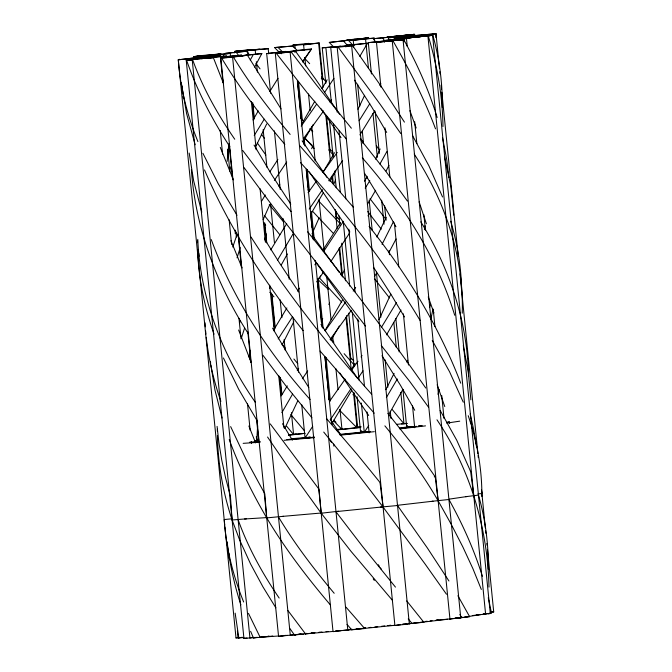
<?xml version="1.0" encoding="UTF-8"?>
<svg xmlns="http://www.w3.org/2000/svg" width="672" height="672" viewBox="0 0 672 672"><rect width="100%" height="100%" fill="white"/><g stroke="black" fill="none" stroke-linecap="round" stroke-linejoin="round"><path stroke-width="1.01" d="M481.891 496.558C482.026 472.483 478.262 448.451 471.358 425.401M197.551 242.726L197.56 240.66M442.268 107.512C442.613 83.143 439.429 58.741 432.844 35.272L406.745 38.077L432.844 35.272M435.859 37.573L435.884 33.726L433.23 33.6M488.25 569.167C488.628 544.177 485.344 519.137 478.472 495.104L465.62 496.692M462.252 313.202C463.907 256.637 444.965 201.138 414.238 154.098M235.25 230.143L235.234 233.663M227.161 161.347L228.824 143.909M257.653 425.494L256.746 440.723L254.747 440.933M222.499 82.228L222.751 79.741M249.102 357.168L250.034 350.339M425.048 225.733L424.435 229.555M432.986 308.91L430.861 319.242M439.144 389.382L438.001 394.414M226.363 57.691L226.716 56.087L221.004 56.288L186.22 60.211L243.928 638.4L257.2 637.358M404.166 41.815L405.082 38.287L384.829 40.48L384.342 42.21M239.576 323.156L240.232 320.62M395.716 38.413L396.22 36.523L414.07 34.373L386.971 37.128L396.22 36.523M429.584 307.507L430.525 303.988M237.056 257.83L240.223 247.556M232.781 247.052L237.182 233.974M241.34 338.201L244.549 328.196M264.491 239.761L266.524 233.906M273.605 325.912L274.52 323.291M229.79 170.024L231.025 166.58M362.51 143.102L363.14 141.431M234.142 53.021L234.788 51.366L260.098 49.14M368.046 215.888L368.794 214.074M353.018 394.808L353.741 393.078M263.138 219.626L269.892 204.414M311.64 148.739L312.715 146.194M333.799 184.027L335.605 179.802M390.802 294.151L378.983 319.679M380.108 148.949L375.589 159.13M321.275 321.905L322.703 318.587M319.15 217.753L312.102 233.713M284.76 428.518L297.772 400.806M328.843 304.559L329.574 302.912M386.14 217.451L376.816 237.04M407.392 425.519L406.686 427.106L416.674 426.359M256.175 145.782L266.666 123.959M341.67 275.999L344.593 269.531M364.627 95.315L358 109.267M269.623 288.364L270.421 286.642M293.294 47.065L294.042 45.486L309.943 43.873L308.86 43.386L292.774 45.016L294.042 45.486M393.414 221.743L382.057 244.356M282.106 344.87L293.815 321.728M394.086 373.38L385.854 389.659M388.92 165.421L386.131 170.957M396.068 238.972L388.836 252.664M254.612 67.074L261.845 53.567L240.853 55.759L261.845 53.567M278.771 186.194L279.712 184.355M379.831 85.478L380.789 83.614M366.988 176.652L364.577 181.238M402.956 389.323L388.466 415.17M406.72 362.057L407.66 360.284M281.274 264.961L287.356 253.974M311.573 226.304L312.488 224.608M281.887 412.633L292.547 394.136M386.854 151.612L379.915 163.993M400.991 310.019L386.509 334.874M250.253 60.052L253.193 54.751M253.117 119.927L258.241 110.888M326.617 119.322L327.558 117.642M335.874 170.856L329.918 181.348M270.749 249.883L286.7 223.7M396.472 302.635L381.646 326.945M327.096 79.775L322.031 88.62M345.862 46.939L346.87 45.175L367.492 43.26L359.831 56.347M301.56 124.32L314.798 101.237M273.731 329.977L286.885 307.952M375.656 190.26L367.357 204.448M324.996 330.498L342.745 299.477M277.418 260.299L292.975 234.066M353.22 46.981L354.505 44.755L367.492 43.26M334.522 152.687L323.207 171.998M397.345 378.966L386.375 397.513M351.851 390.138L332.371 422.789M330.893 340.469L339.335 325.954M261.836 200.802L265.264 194.972M303.198 141.666L311.917 126.79M323.467 192.528L310.523 214.578M374.791 110.729L359.906 134.879M281.215 395.951L287.272 385.871M312.354 126.042L313.228 124.555M355.026 363.317L351.296 369.642M369.751 103.715L359.125 120.767M254.218 135.467L264.247 119.213M269.707 91.652L278.015 78.338M317.537 280.862L320.594 275.915M278.174 338.948L292.648 316.621M340.502 222.6L322.543 250.748M322.358 273.092L323.24 271.681M369.802 180.776L365.198 188.093M349.532 233.134L330.725 261.685M374.396 276.604L376.698 273M269.833 171.763L277.872 159.558M274.369 180.365L286.675 162.078M314.236 437.212L305.054 438.043L312.698 426.325M297.595 291.085L299.468 288.196M302.837 61.925L311.472 48.938L296.419 50.425L294.84 52.366M333.892 78.422L324.458 92.686M323.627 251.504L343.039 221.886M368.718 425.536L364.274 432.306L360.612 432.289L357.067 396.766M330.448 419.572L351.028 388.609M361.662 430.685L360.612 432.289L365.828 431.735M314.874 264.802L315.848 263.332M302.35 378.798L307.675 370.919M297.268 370.415L298.679 368.315M355.673 287.406L353.203 291.068M309.229 209.076L322.484 189.697M358.1 378.118L363.006 370.835M302.467 61.74L311.472 48.938M342.586 160.675L328.692 180.751M329.784 401.024L345.156 379.151M316.285 104.639L301.216 126.092M323.711 271.849L316.68 281.921M345.668 302.005L325.139 330.851M329.935 102.06L331.489 99.851M361.032 356.958L362.048 355.53M357.974 361.242L351.826 369.827M323.66 110.888L303.4 138.709M308.112 192.654L316.537 180.986M337.252 152.443L322.913 172.217M351.338 310.296L330.086 339.511M304.122 50.156L303.601 44.932L304.198 44.47L319.259 42.983L322.913 79.548M303.601 44.932L319.259 42.983M354.194 392.96L357.63 427.442L341.972 429.383L333.749 420.974M347.021 624.364L351.742 629.815L352.397 629.328M351.742 629.815L364.661 628.538L365.568 627.967M178.282 59.808L201.936 57.061L178.282 59.808C180.264 87.923 187.295 115.55 197.912 141.616M200.844 57.59L201.818 57.095L201.919 58.985M179.39 59.27L178.298 59.774L224.742 525.101M224.927 526.957L236.006 637.963L237.098 637.459M488.83 600.197L491.442 612.956L488.074 613.62M219.988 55.037L202.432 57.103L219.988 55.037L220.458 56.599M346.307 139.012L307.339 92.963L276.335 53.365L280.501 52.357L295.319 50.954L315.756 79.363L339.545 114.215M276.335 53.365L291.144 51.962L295.319 50.954M275.327 53.458L279.678 52.433L294.462 51.038L290.119 52.055L275.327 53.458L333.035 631.646L351.305 629.429M267.557 437.027L290.338 470.375L321.216 513.232L338.612 511.224M335.647 631.033L337.386 630.622M256.511 439.942L258.392 439.513M447.275 422.125L448.93 421.814M480.967 614.544L469.064 616.434M407.249 46.486L406.426 38.128L432.583 35.33L490.291 613.511L472.324 615.569M406.426 38.128L432.583 35.33M266.683 53.592L285.776 51.433L266.683 53.592L270.64 93.29M333.53 46.864L329.297 42.437L348.398 40.278L352.506 44.764M329.297 42.437L348.398 40.278M306.978 437.699L309.868 437.186M459.732 421.159L446.72 423.116M467.25 496.482L449.24 499.128M367.853 37.892L344.77 40.58L368.768 37.817L345.576 40.505L355.11 39.01M230.244 53.39L210 55.583L230.244 53.39L230.563 56.524M405.082 38.287L384.829 40.48M289.934 628.606L294.462 634.981L296.31 634.712M297.536 634.528L301.232 633.99M294.462 634.981L310.615 633.318M311.237 633.226L314.983 632.688M193.964 56.633L201.919 55.499M212.764 55.087L220.618 53.97M353.657 44.486L353.237 40.303L361.88 39.119L374.228 38.111L374.64 42.294M353.237 40.303L374.228 38.111M406.837 423.36L396.749 424.343M461.059 617.543L463.058 617.266M465.058 616.988L468.056 616.577M460.782 617.77L469.602 616.636L457.892 595.728M295.361 634.712L278.552 636.3L220.844 58.12L247.456 55.255L280.997 108.864M247.456 55.255L232.588 57.196L290.304 635.376M229.228 439.58C239.224 466.796 252.109 492.887 266.734 517.894L283.542 516.298M278.552 636.3L285.634 635.359M297.377 634.444L300.418 634.04M455.213 618.299L458.136 617.921M246.767 51.215L225.464 53.357L246.767 51.215L248.993 54.239M368.306 42.655L389.609 40.513L368.306 42.655L371.44 73.996M411.844 426.451L406.686 427.106L402.931 389.5M418.706 426.149L421.798 425.754M380.923 87.133L376.471 42.21L403.746 39.623C416.111 62.068 426.754 85.512 434.759 109.872M376.471 42.21L403.746 39.623M432.23 501.27L448.938 499.489C462.487 523.942 474.071 549.578 482.387 576.299M436.145 620.155L438.11 619.903M436.153 620.256L460.757 617.896L403.049 39.707L387.257 40.858M411.415 426.502L399.496 427.963M418.681 426.14L421.42 425.804M418.404 426.216L422.092 425.754M447.661 619.256L408.82 623.767M449.526 619.021L453.272 618.559M220.424 57.212L241.609 55.154L220.424 57.212L222.827 81.236M375.455 41.765L373.472 38.707L394.649 36.658L395.64 38.321M373.472 38.707L394.649 36.658M288.557 435.263L305.222 433.314M407.324 427.526L415.649 426.56M425.519 425.872L399.756 428.896M433.037 501.194L397.001 505.361M430.13 620.878L432.071 620.642M414.658 34.339L387.542 37.086L414.658 34.339L414.859 36.389M288.473 434.784L290.464 434.549M399.37 428.459L407.879 427.493M425.208 621.466L427.216 621.23M235.645 51.265L248.64 49.77M246.397 50.719L259.325 49.224M234.788 51.366L268.212 48.695L268.733 53.92M247.892 53.743L247.582 50.61L268.212 48.695M304.584 433.381L288.817 434.91M250.614 631.294L253.394 637.888L257.552 637.4M260.669 637.039L263.785 636.678M267.943 636.191L268.985 636.065M253.394 637.888L266.498 636.762M267.54 636.644L272.765 636.04M294.319 434.104L296.176 433.894M408.887 623.364L409.626 623.28M414.086 622.784L415.573 622.616M408.954 623.717L423.839 622.264L406.728 600.911M388.357 37.783L408.013 36.036L388.357 37.783L388.676 40.916M186.22 60.211L226.716 56.087M217.417 435.439C217.988 464.159 223.02 492.752 232.109 519.994L246.414 518.834M243.928 638.4L247.036 638.056M250.152 637.711L253.26 637.358M261.349 636.896L263.416 636.67M337.184 112.148L330.733 47.376L345.971 45.73L352.607 45.637L380.663 85.621L404.435 122.128M330.733 47.376L337.193 47.3L352.607 45.637M380.31 507.108L397.522 505.529L427.308 547.898L448.946 580.994M390.508 625.338L388.441 625.556L394.901 625.489L409.34 623.935L351.632 45.746L345.173 45.822M396.64 625.094L400.68 624.658M402.696 624.439L406.736 624.002M279.451 52.458L274.554 47.569L292.841 46.032L297.209 50.526M274.554 47.569L292.841 46.032M322.232 47.838L340.519 46.301L322.232 47.838L325.786 83.353M365.618 431.752L339.553 434.406M362.141 432.524L369.247 431.777M370.474 431.676L340.847 434.7M374.346 431.676L340.133 435.17M381.864 506.999L336.252 511.602M381.629 626.27L384.695 625.943M387.769 625.624L390.835 625.296M394.649 625.304L363.594 628.496M436.002 33.743L410.978 35.927L436.002 33.743L439.488 68.636M477.842 493.945L481.9 493.517L481.547 490.518M490.678 612.242L493.718 611.932L487.528 549.948M336.286 429.551L340.192 429.173M337.008 429.904L359.47 427.669M237.409 631.042L237.955 637.862L242.852 637.367M237.955 637.862L243.81 637.61M374.875 626.959L377.773 626.665M340.141 429.156L342.14 428.98M363.14 628.144L365.114 627.942M369.054 627.547L371.02 627.354M361.528 628.698L342.93 630.504M295.814 50.879L310.876 49.392M356.639 628.807L358.268 628.648M363.174 628.169L365.627 627.925M356.874 427.098L361.015 426.695M356.815 427.526L360.881 427.106M232.386 518.75L224.188 519.557C226.044 547.865 233.041 575.711 243.65 601.986M236.006 637.963L242.155 637.358M349.289 629.496L351.271 629.303L348.23 629.597M356.227 628.824L358.21 628.631M490.232 613.066L491.442 612.956M477.154 614.662L478.372 614.544M483.227 614.082L485.646 613.855M335.748 631.176L340.88 630.697M308.675 437.741L314.404 437.212M314.387 437.632L284.096 440.311M321.905 512.954L282.694 516.373M333.724 631.369L305.39 633.881M476.986 614.729L479.035 614.536M483.126 614.166L486.2 613.889M488.242 613.704L490.291 613.511M307.642 437.371L310.489 437.119M298.628 438.623L309.002 437.682M318.973 632.268L321.989 631.999M326.004 631.646L328.012 631.47M256.645 439.32L258.72 439.144M305.743 437.539L291.228 438.74M289.187 439.429L299.048 438.564M311.354 632.915L314.185 632.68L311.38 632.948M303.433 634.049L297.503 634.536M305.735 633.427L306.44 633.368M286.801 439.589L289.682 439.354M450.954 618.551L449.98 618.626L451.878 618.542M454.885 618.24L458.816 617.921M290.522 635.107L295.504 634.704M234.998 56.238L246.75 55.314M220.844 58.12L233.444 57.128C250.034 84.487 269.514 109.981 290.144 134.4M460.824 617.333L461.798 617.257M464.722 617.022L469.602 616.636M401.52 423.956L407.282 423.511M281.492 635.804L287.515 635.334M377.126 42.134L393.044 40.967C409.156 69.241 424.124 98.305 435.515 128.839M260.148 442.21L243.155 443.344M266.658 517.608L244.6 518.986M454.835 618.324L460.757 617.896M278.477 636.014L261.5 637.14M254.159 441.966L260.14 441.563M346.87 45.175L354.505 44.755M249.682 442.184L254.974 441.874M423.839 622.264L420.218 622.415M207.236 57.901L213.36 57.658L223.532 83.572M206.942 57.91L212.965 57.674M251.051 637.61L255.394 637.451M207.06 57.826L212.772 57.624M331.565 47.284L338.201 47.191L380.142 104.286L400.84 133.619M402.881 624.002L407.492 623.952M434.263 476.851L435.238 476.843L438.152 500.842L451.021 523.933L462.865 546.983L472.92 568.697L481.32 589.453M258.367 440.714L255.629 440.521M411.188 35.927L413.725 36.07M492.03 611.839L493.718 611.932M380.066 482.983L383.082 507.083L425.032 563.934L446.485 594.25M255.2 440.479L256.746 440.723L256.326 436.548M238.854 638.098L235.141 613.124M307.818 43.487L309.086 43.957M293.807 44.906L294.89 45.394L295.201 48.476M331.691 340.586L333.001 341.779M304.853 138.524L312.178 145.261M329.683 149.117L333.001 152.183M328.247 289.271L317.31 279.056M350.574 357.865L353.808 360.856M308.188 189.899L309.49 191.125M329.07 399.554L330.532 400.982M335.832 216.191L339.217 219.517M356.168 426.014L357.63 427.442M321.283 78.355L322.56 79.624M333.808 420.126L335.992 422.327M278.225 47.586L282.534 51.946M339.814 223.238L318.31 200.651M339.326 409.996L357.034 427.896L353.489 392.381M333.421 233.47L312.665 211.378M304.466 58.128L309.666 63.689M319.183 277.62L341.754 302.207M328.692 398.714L330.011 400.134M308.456 190.075L309.616 191.327M273.941 296.814L269.833 292.312M343.577 41.135L347.735 45.713M344.131 353.674L354.572 365.392M333.925 342.233L331.128 339.091M321.661 76.894L326.18 81.992M312.757 131.746L309.901 128.512M314.118 148.411L305.012 138.071M304.147 430.441L290.791 414.523M328.768 149.864L332.732 154.392M364.661 628.538L345.996 607.144M300.812 118.163L303.072 120.75M299.544 145.429L353.329 207.22M300.51 162.59C344.837 211.63 386.098 263.516 420.034 320.359M283.643 222.02L269.27 204.649M326.752 418.858L357.227 454.432L380.47 483.042M279.846 234.73L264.625 215.813M371.608 394.162C327.524 344.828 286.566 292.673 250.933 236.872M374.203 413.171L320.09 351.044M392.473 600.373L351.061 551.401L321.216 513.232L318.965 489.157L270.245 423.898M310.086 399.479C268.027 352.472 233.024 298.939 211.268 239.576M284.852 144.337C261.736 117.155 239.946 88.721 221.617 58.061M265.7 225.28L263.558 222.734M330.33 604.867C307.104 577.441 285.121 548.822 266.734 517.894L264.802 493.794L245.927 459.068L230.664 426.619M408.24 618.929L412.121 623.574M334.186 593.275C313.942 569.134 294.773 543.984 278.485 516.97M362.309 157.836C402.696 203.876 436.733 256.309 454.709 315.252M387.87 413.389L413.549 445.763L435.238 476.843M297.738 363.653L293.882 358.982M323.728 432.071L356.622 472.399L383.082 507.083M291.035 211.537L262.475 176.467L242.726 150.503M392.33 409.66L403.956 423.755L400.823 392.414M384.871 425.855C404.435 449.484 422.856 474.197 438.152 500.842M311.85 417.757L285.583 385.417L262.92 355.27M374.716 279.031L389.5 297.94M351.372 128.226L316.294 84.806L291.144 51.962M395.464 587.118L362.678 546.605L336.008 511.837M360.326 139.196L386.249 171.889L407.425 201.079M307.684 231.815C348.407 282.811 388.374 334.513 425.754 388.03M381.251 345.551L409.349 380.948L428.417 407.014M369.096 226.304C406.938 273.79 439.009 326.441 460.748 383.216M303.148 330.641C263.936 281.4 229.429 227.875 204.523 169.94M365.484 326.021L272.874 206.43L244.062 167.622M286.667 426.216L293.597 434.65L291.404 412.709M370.028 198.702L385.795 219.232M367.777 211.596L381.284 229.169M360.394 138.44L362.989 141.733M305.626 634.04L288.011 610.663M260.047 68.855L255.881 63.42M285.197 348.037L282.206 344.106M264.365 138.23L261.332 134.173M280.501 52.357L281.534 53.752M334.648 266.095L312.211 235.166M335.698 267.532L337.268 269.682M337.798 270.404L339.368 272.555M340.418 274L341.468 275.436M265.86 155.056L257.25 142.867M236.452 52.534L238.56 55.474M314.437 260.316L358.865 321.762M321.157 108.923L341.006 137.609M340.351 434.104L330.212 419.412M373.195 578.802L374.304 580.406M320.956 324.416L357.655 378.512M339.814 372.977L368.684 415.489M326.987 177.383L302.123 140.801M234.755 139.238C217.745 114.568 202.91 88.2 192.713 59.959L186.581 60.203C197.114 90.77 212.176 119.633 229.824 146.672M279.166 598.055C262.55 573.653 248.069 547.613 238.132 519.758M349.843 231.966L309.128 171.746M298.763 291.984L279.392 262.819L264.768 239.417M378.286 564.715L379.327 566.252M329.969 440.135L331.54 442.47M290.791 204.212L272.059 175.266L254.058 145.093M380.369 567.798L381.402 569.344M376.37 145.656L378.58 148.982M354.564 80.178L371.994 107.436L386.686 132.434M255.511 402.52C222.029 354.547 200.256 298.04 197.77 239.35M373.556 267.347L390.676 293.882L404.468 316.949M308.767 387.45L291.018 359.453L272.58 328.171M381.965 355.715L400.487 385.333L414.742 410.273M275.856 607.824L262.928 586.841L250.58 563.968L239.694 540.103L232.109 519.994L230.395 495.877L225.599 477.952L221.726 460.001L218.896 442.68L217.09 426.409M436.976 419.807C470.072 469.014 487.721 527.932 488.989 587.093M248.564 334.102C216.88 284.911 195.418 228.32 191.377 169.672M364.543 173.317L380.898 200.046L395.968 226.75M237.023 215.275L218.299 183.834L202.894 153.25M257.62 421.579L238.594 389.088L223.432 357.983M459.816 614.552L461.765 617.686M292.354 440.152L282.458 423.688M420.832 221.827C449.316 268.061 467.418 321.342 468.502 375.9M440.177 410.458L456.775 440.311L469.762 469.518L470.711 471.971L473.81 495.944M382.88 38.086L384.745 41.244M412.457 135.45L428.996 166.001L442.537 196.98M432.264 340.368L449.585 371.801L463.294 402.209M260.232 637.493L248.48 613.368M233.402 179.886L220.29 147.428M242.08 267.926L230.941 240.66M251.202 362.552L238.636 330.019M255.578 442.89L248.867 426.014M409.928 110.645L416.17 127.991M437.144 384.77L444.78 406.568M428.249 296.898L433.91 312.917M419.11 201.81L426.376 223.768M214.057 334.169C204.49 306.986 198.425 278.41 197.652 249.547M220.878 401.344C213.696 380.638 208.606 359.167 206.245 337.369M468.241 415.691L471.055 424.427M250.555 360.704L249.001 355.807M230.093 151.04L228.539 146.017M435.061 110.83L437.153 117.491M195.182 144.757L186.598 113.593L181.306 82.841M240.862 604.817C234.217 584.346 229.597 563.228 227.136 541.85M201.76 212.167L193.645 180.793L189.185 153.04M428.299 36.112C437.161 65.402 442.562 95.852 442.974 126.496M222.029 418.018L214.948 389.97L210.848 364.93M450.719 221.214C457.733 245.02 461.689 269.783 461.656 294.622M444.562 157.03L450.719 185.707L453.734 215.107M449.148 421.495L449.669 423.486M470.182 413.969L473.668 429.526L476.54 446.914M488.275 597.803L488.645 599.399M442.478 137.441L446.704 159.314L448.913 177.5M463.285 345.568L468.334 372.355L470.87 399.857M210.479 361.78L210.664 363.359M439.799 71.719L440 73.769M441.126 85.058L441.538 89.166M441.84 92.24L458.237 256.444M459.976 273.89L460.488 279.023M460.69 281.081L477.901 453.491M478.103 455.549L478.313 457.598M481.488 489.418L485.31 527.747M485.587 530.519L485.864 533.299M486.881 543.472L487.066 545.328M427.921 36.17L485.629 614.359M394.069 37.582L394.279 39.673M392.263 41.068L449.971 619.248M384.964 127.882L389.836 176.988M394.388 222.953L398.74 266.834M403.402 313.849L408.475 365.039M412.516 405.787L414.691 427.728M375.194 111.602L379.361 153.392M384.577 205.632L386.039 220.256M389.063 250.547L389.474 254.73M395.842 318.461L399.176 351.884M365.576 39.304L368.5 68.552M372.985 113.476L377.362 157.357M381.637 200.189L384.04 224.213M393.834 322.417L396.337 347.491M357.613 84.185L359.806 106.117M362.309 131.191L363.56 143.732M366.794 176.114L366.996 178.206M369.188 200.147L372.212 230.437M376.387 272.227L380.873 317.15M385.14 359.982L387.853 387.148M390.256 411.172L390.986 418.488M337.193 47.3L394.901 625.489M339.058 130.948L345.82 198.853M348.835 229.152L355.076 291.833M357.781 318.998L364.442 385.862M367.038 411.978L369.121 432.869M325.903 47.855L331.43 103.228M333.514 124.118L340.292 192.024M343.216 221.281L349.675 286.054M352.288 312.169L359.066 380.075M361.36 403.057L364.274 432.306M329.431 119.918L333.186 157.534M334.538 171.108L336.21 187.824M339.024 216.031L339.965 225.439M341.737 243.197L345.492 280.804M348.726 313.194L354.043 366.475M326.558 116.113L330.002 150.595M332.506 175.661L333.337 184.019M336.05 211.184L336.781 218.501M339.696 247.75L342.619 276.998M346.475 315.655L350.851 359.537M318.662 43.445L323.039 87.318M325.853 115.525L330.338 160.448M332.01 177.164L332.632 183.439M335.244 209.555L337.117 228.354M339.1 248.203L341.813 275.369M345.979 317.159L351.196 369.39M304.853 57.464L305.684 65.822M308.507 94.03L310.17 110.746M311.732 126.42L315.176 160.894M319.032 199.55L324.038 249.69M326.752 276.856L331.027 319.687M332.699 336.403L333.32 342.67M335.924 368.794L338.016 389.684M339.998 409.534L341.972 429.383M298.477 81.312L302.366 120.313M304.214 138.785L304.928 145.967M307.289 169.579L309.439 191.125M311.489 211.655L314.252 239.366M318.251 279.384L323.165 328.65M326.029 357.386L330.338 400.487M332.489 422.041L332.69 424.091M297.436 80.8L303.786 144.43M306.247 169.058L313.312 239.879M315.361 260.4L322.022 327.113M331.75 424.603L324.988 356.874L329.246 400M333.698 444.108L333.9 446.158M297.394 80.825L301.182 118.801M306.306 170.117L308.045 187.564M308.146 188.588L308.347 190.638M310.708 214.242L312.035 227.581M317.369 280.955L321.46 322.006M290.119 52.055L347.827 630.244M274.394 130.897L280.232 189.403M283.156 218.652L289.204 279.25M293.059 317.898L298.486 372.221M301.72 404.611L305.054 438.043M255.217 50.19L255.637 54.373M256.368 61.681L257.41 72.131M263.147 129.587L266.902 167.202M270.547 203.767L274.403 242.416M280.14 299.88L281.912 317.638M284.105 339.578L285.146 350.028M252.798 102.85L254.36 118.516M264.785 222.986L266.767 242.836M271.883 294.025L275.218 327.457M280.224 377.605L281.887 394.321M247.103 50.635L247.313 52.693M252.328 102.976L253.966 119.398M264.314 223.054L266.263 242.55M271.278 292.841L274.865 328.759M279.678 377L281.526 395.472M251.362 101.497L256.175 149.73M260.064 188.731L265.39 242.096M269.699 285.205L274.302 331.388M278.712 375.514L283.937 427.854M223.448 54.424L223.658 56.507M229.186 144.967L232.63 179.441M238.157 234.805L241.391 267.196M247.85 331.968L250.874 362.267M256.511 418.681L258.804 441.664M227.657 149.251L229.841 171.192M235.889 231.781L236.41 237.006M220.231 130.536L222.592 154.148M229.144 219.828L231.605 244.457M238.98 318.352L241.03 338.873M247.481 403.536L250.144 430.214M251.269 441.504L251.479 443.554M192.234 59.976L249.95 638.165M182.053 85.957L182.255 88.007M182.465 90.056L182.666 92.114M183.078 96.214L183.28 98.272M198.752 253.235L199.055 256.318M228.698 553.274L228.883 555.122M228.976 556.046L229.253 558.827M414.683 121.716L416.858 143.657M423.881 214.704L425.426 230.37M433.272 309.775L434.927 326.491M441.739 395.455L444.016 418.438M205.624 330.91L205.909 334.144M205.313 326.852L205.061 322.795M217.342 429.248L217.358 431.315M397.824 38.17L395.086 38.833L412.642 36.758L397.824 38.17M201.323 55.583L193.469 56.708L221.113 53.903L201.323 55.583M216.821 56.028L201.835 57.565L218.375 56.272L216.821 56.028M411.692 36.061L396.707 37.598L413.246 36.305L411.692 36.061"/></g></svg>
